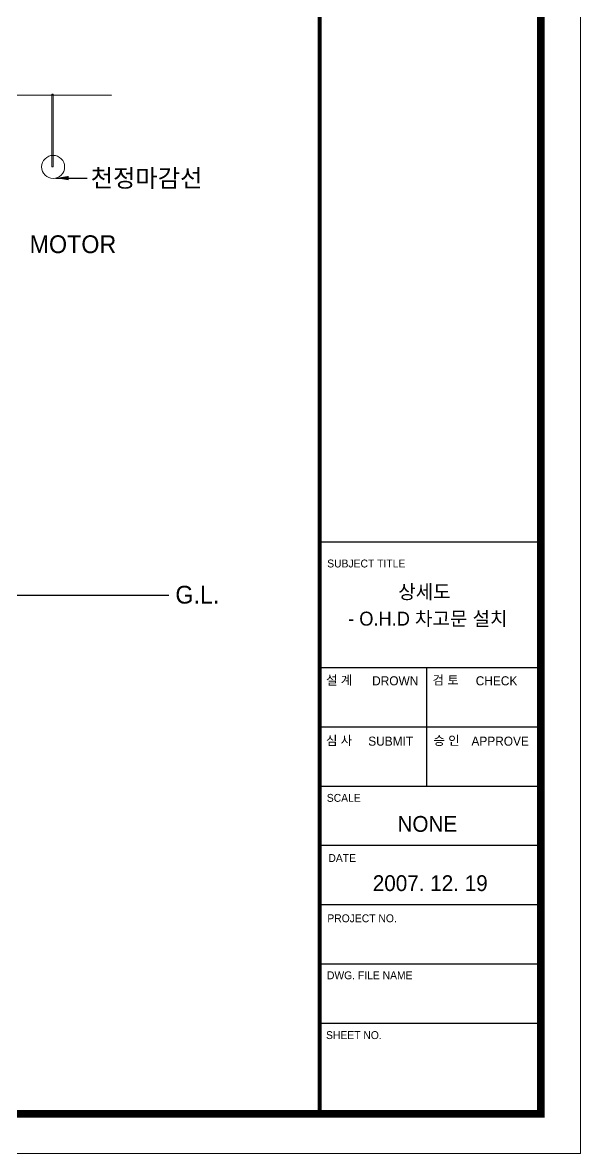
# Model space of a CAD drawing. Header units: millimetres. Extents: x 37414 to 54689, y 15261 to 27488.
# Drawn here: x 51681 to 54689, y 15261 to 21359 of the extents above; entities that cross this region are included whole.
import ezdxf
from ezdxf.enums import TextEntityAlignment as Align

# ---------------------------------------------------------------- set-up
doc = ezdxf.new("R2010")
doc.units = ezdxf.units.MM
doc.layers.get('0').update_dxf_attribs({"lineweight": 13})
doc.layers.add('FORM', color=7, linetype='Continuous')
doc.layers.add('TEXT', color=1, linetype='Continuous')
doc.layers.add('벽', color=7, linetype='Continuous', lineweight=13)
doc.layers.add('치수', color=7, linetype='Continuous', lineweight=13)
doc.styles.add('JUHS', font='Gulim.ttf')
doc.styles.get("Standard").update_dxf_attribs({"font": 'Gulim.ttf'})
doc.linetypes.add('ZIGZAG', pattern='A,0.00254,-5.08,[131,ltypeshp.shx,S=5.08,R=0,X=-5.08,Y=0],-10.16,[131,ltypeshp.shx,S=5.08,R=180,X=5.08,Y=0],-5.08', length=20.32254)
doc.dimstyles.new('ISO-25', dxfattribs={"dimtxt": 2.5, "dimasz": 2.5, "dimexe": 1.25, "dimexo": 0.625, "dimtad": 1, "dimtxsty": 'Standard', "dimcen": 2.5, "dimadec": 0, "dimazin": 0, "dimtfac": 1, "dimtmove": 0, "dimatfit": 3, "dimfxl": 0, "dimarcsym": 0})

msp = doc.modelspace()

# ---------------------------------------------------------------- linework, layer by layer
at = {"color": 251}
for p in [(54689.1, 27488.3), (37414.4, 15261.4), (37414.4, 15261.4)]:
    msp.add_line(p, (54689.1, 15261.4), dxfattribs=at)
at = {"color": 0, "lineweight": 25}
msp.add_line((48700.2, 20972.5), (52161.2, 20968.5), dxfattribs=at)
at = {"lineweight": 30}
msp.add_line((48192.3, 18271.7), (52469, 18271.7), dxfattribs=at)
at = {"layer": 'FORM'}
for p, q in [((54475.7, 18556.7), (53282.9, 18556.7)), ((54475.7, 17879.3), (53282.9, 17879.3)), ((53860.8, 17240.3), (53860.8, 17879.3)), ((54475.7, 17559.8), (53282.9, 17559.8)), ((54475.7, 17240.3), (53282.9, 17240.3)), ((54475.7, 16920.8), (53282.9, 16920.8)), ((54475.7, 16601.3), (53282.9, 16601.3)), ((54475.7, 16281.9), (53282.9, 16281.9)), ((54475.7, 15962.4), (53282.9, 15962.4))]:
    msp.add_line(p, q, dxfattribs=at)
at = {"layer": 'FORM', "const_width": 42.6}
msp.add_lwpolyline([(37627.8, 27274.8), (54475.7, 27274.8), (54475.7, 15474.9), (37627.8, 15474.9)], close=True, dxfattribs=at)
at = {"layer": 'FORM', "const_width": 21.3}
msp.add_lwpolyline([(53282.9, 15474.9), (53282.9, 27274.8)], dxfattribs=at)
at = {"layer": '치수', "lineweight": 9}
msp.add_lwpolyline([(51838, 20972.5), (51845.7, 20972.5), (51845.7, 20580.9), (51838, 20580.9)], close=True, dxfattribs=at)
at = {"layer": '치수', "linetype": 'ZIGZAG', "lineweight": 9}
msp.add_circle((51845.7, 20580.9), 62, dxfattribs=at)

# ---------------------------------------------------------------- texts
at = {"layer": 'FORM', "style": 'JUHS'}
for s, height, p in [('SUBJECT TITLE', 42.599, (53323.8, 18421)), ('설 계', 48.99, (53317.4, 17788.8)), ('DROWN', 48.99, (53566.1, 17785.2)), ('검 토', 48.99, (53892.1, 17788.8)), ('CHECK', 48.99, (54124.8, 17785.2)), ('심 사', 48.99, (53317.4, 17463.4)), ('SUBMIT', 48.99, (53545, 17459.8)), ('승 인', 48.99, (53897.1, 17463.4)), ('APPROVE', 48.99, (54101.6, 17459.8)), ('SCALE', 42.6, (53321.6, 17157.2)), ('DATE', 42.6, (53330.1, 16832.7)), ('PROJECT NO.', 42.599, (53324.5, 16507.8)), ('DWG. FILE NAME', 42.599, (53322.4, 16200.3)), ('SHEET NO.', 42.6, (53317.4, 15877.9))]:
    msp.add_text(s, height=height, dxfattribs=at).set_placement(p)
at = {"layer": 'TEXT', "color": 4, "style": 'JUHS'}
for s, height, p in [('상세도', 75.16, (53848.2, 18251.9)), ('- O.H.D 차고문 설치', 75.161, (53866.3, 18107.4)), ('NONE ', 85.2, (53879.3, 16995.5)), ('2007. 12. 19', 85.198, (53879.3, 16676))]:
    msp.add_text(s, height=height, dxfattribs=at).set_placement(p, align=Align.CENTER)
at = {"layer": '벽', "lineweight": 9}
for s, p in [('천정마감선', (52048.3, 20472.6)), ('MOTOR', (51718.7, 20115.9))]:
    msp.add_text(s, height=96, dxfattribs=at).set_placement(p)
at = {"layer": '치수', "lineweight": 5, "insert": (52505, 18322.1), "char_height": 96, "width": 196.798, "attachment_point": 1}
msp.add_mtext('G.L.', dxfattribs=at)

# ---------------------------------------------------------------- leaders
at = {"layer": '치수', "lineweight": 9}
msp.add_leader([(51859.7, 20520.5), (52029.6, 20520.5)], dimstyle='ISO-25', override={"dimscale": 35, "dimtxt": 2.7, "dimasz": 2, "dimgap": 0.625, "dimtad": 0, "dimcen": 3, "dimclrt": 256}, dxfattribs=at)

doc.saveas('drawing.dxf')
